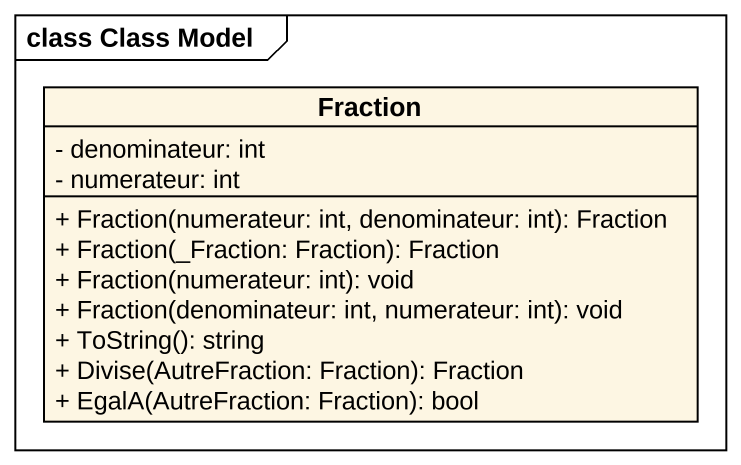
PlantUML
@startuml
mainframe class Class Model
hide circle
hide empty members
skinparam classAttributeIconSize 0
class Fraction {
  - denominateur: int
  - numerateur: int
  + Fraction(numerateur: int, denominateur: int): Fraction
  + Fraction(_Fraction: Fraction): Fraction
  + Fraction(numerateur: int): void
  + Fraction(denominateur: int, numerateur: int): void
  + ToString(): string
  + Divise(AutreFraction: Fraction): Fraction
  + EgalA(AutreFraction: Fraction): bool
}
@enduml
